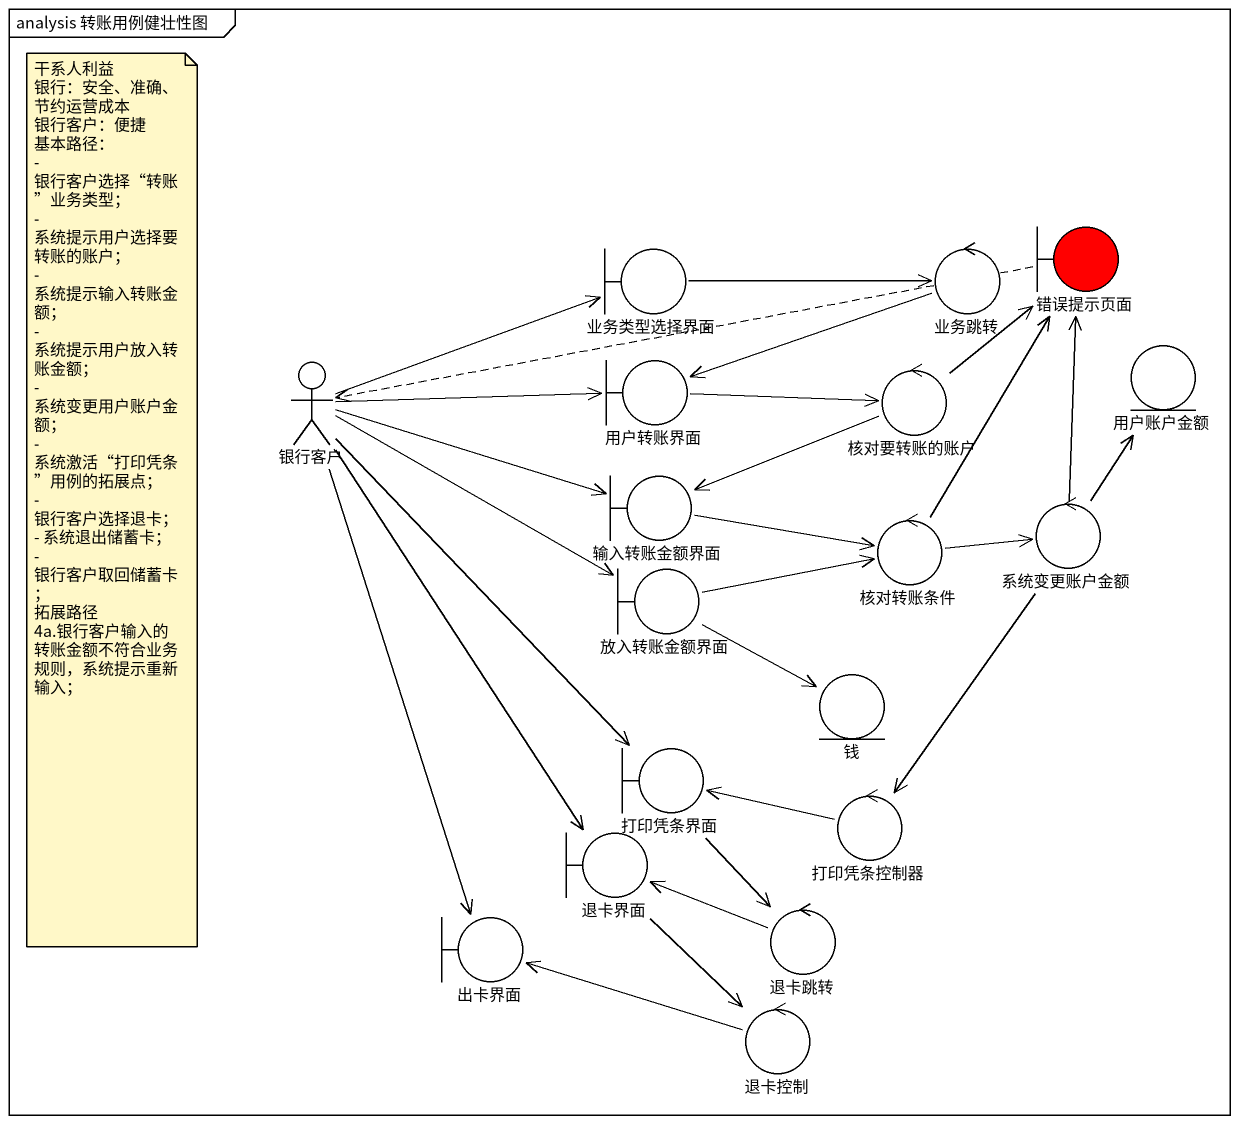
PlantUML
@startuml
mainframe analysis 转账用例健壮性图
boundary 业务类型选择界面
control 业务跳转
boundary 错误提示页面 #FF0000
actor 银行客户
boundary 用户转账界面
control 核对要转账的账户
entity 用户账户金额
boundary 输入转账金额界面
control 系统变更账户金额
boundary 放入转账金额界面
control 核对转账条件
entity 钱
boundary 打印凭条界面
boundary 退卡界面
control 打印凭条控制器
boundary 出卡界面
control 退卡跳转
control 退卡控制
业务类型选择界面 -right-> 业务跳转
业务跳转 -left-> 用户转账界面
错误提示页面 .left.> 银行客户
银行客户 -right-> 业务类型选择界面
银行客户 -right-> 用户转账界面
银行客户 -right-> 输入转账金额界面
银行客户 -right-> 放入转账金额界面
银行客户 --> 打印凭条界面
银行客户 --> 退卡界面
银行客户 --> 出卡界面
用户转账界面 -right-> 核对要转账的账户
核对要转账的账户 -up-> 错误提示页面
核对要转账的账户 -left-> 输入转账金额界面
输入转账金额界面 -right-> 核对转账条件
系统变更账户金额 -up-> 错误提示页面
系统变更账户金额 -up-> 用户账户金额
系统变更账户金额 --> 打印凭条控制器
放入转账金额界面 -right-> 核对转账条件
放入转账金额界面 -right-> 钱
核对转账条件 -up-> 错误提示页面
核对转账条件 -right-> 系统变更账户金额
打印凭条界面 --> 退卡跳转
退卡界面 --> 退卡控制
打印凭条控制器 -left-> 打印凭条界面
退卡跳转 -left-> 退卡界面
退卡控制 -left-> 出卡界面
note as N1
  干系人利益
  银行：安全、准确、节约运营成本
  银行客户：便捷
  基本路径：
  - 银行客户选择“转账”业务类型；
  - 系统提示用户选择要转账的账户；
  - 系统提示输入转账金额；
  - 系统提示用户放入转账金额；
  - 系统变更用户账户金额；
  - 系统激活“打印凭条”用例的拓展点；
  - 银行客户选择退卡；
  - 系统退出储蓄卡；
  - 银行客户取回储蓄卡；
  拓展路径
  4a.银行客户输入的转账金额不符合业务规则，系统提示重新输入；
end note
@enduml
